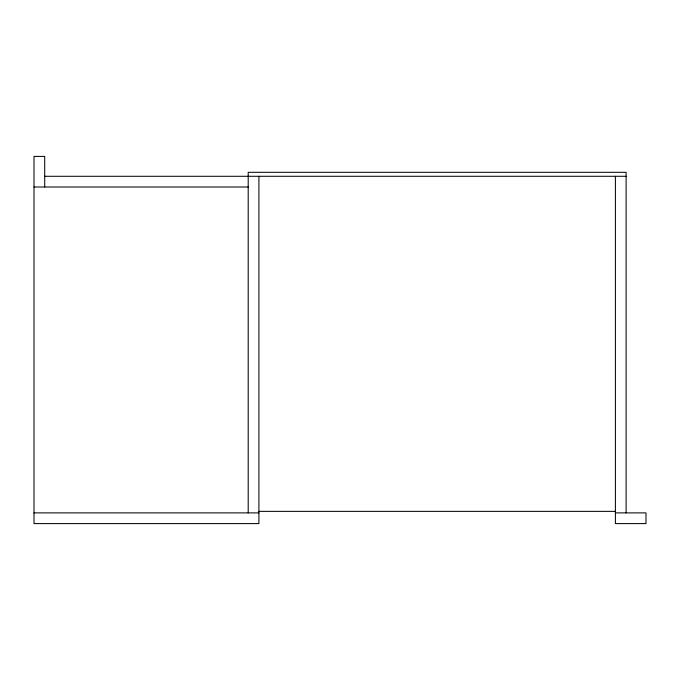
<?xml version="1.0" encoding="UTF-8"?>
<svg xmlns="http://www.w3.org/2000/svg" width="680" height="680" viewBox="0 0 680 680"><rect width="100%" height="100%" fill="white"/><g stroke="black" fill="none" stroke-linecap="round" stroke-linejoin="round"><path stroke-width="1.02" d="M44.71 176.29L626.11 176.29M34 187L248.2 187M258.91 511.36L615.4 511.36M34 512.89L258.91 512.89M615.4 512.89L646 512.89L646 523.6L615.4 523.6L615.4 176.29M626.11 512.89L626.11 172.312L248.2 172.312L248.2 512.89M258.91 176.29L258.91 523.6L34 523.6L34 156.4L44.71 156.4L44.71 187"/></g></svg>
